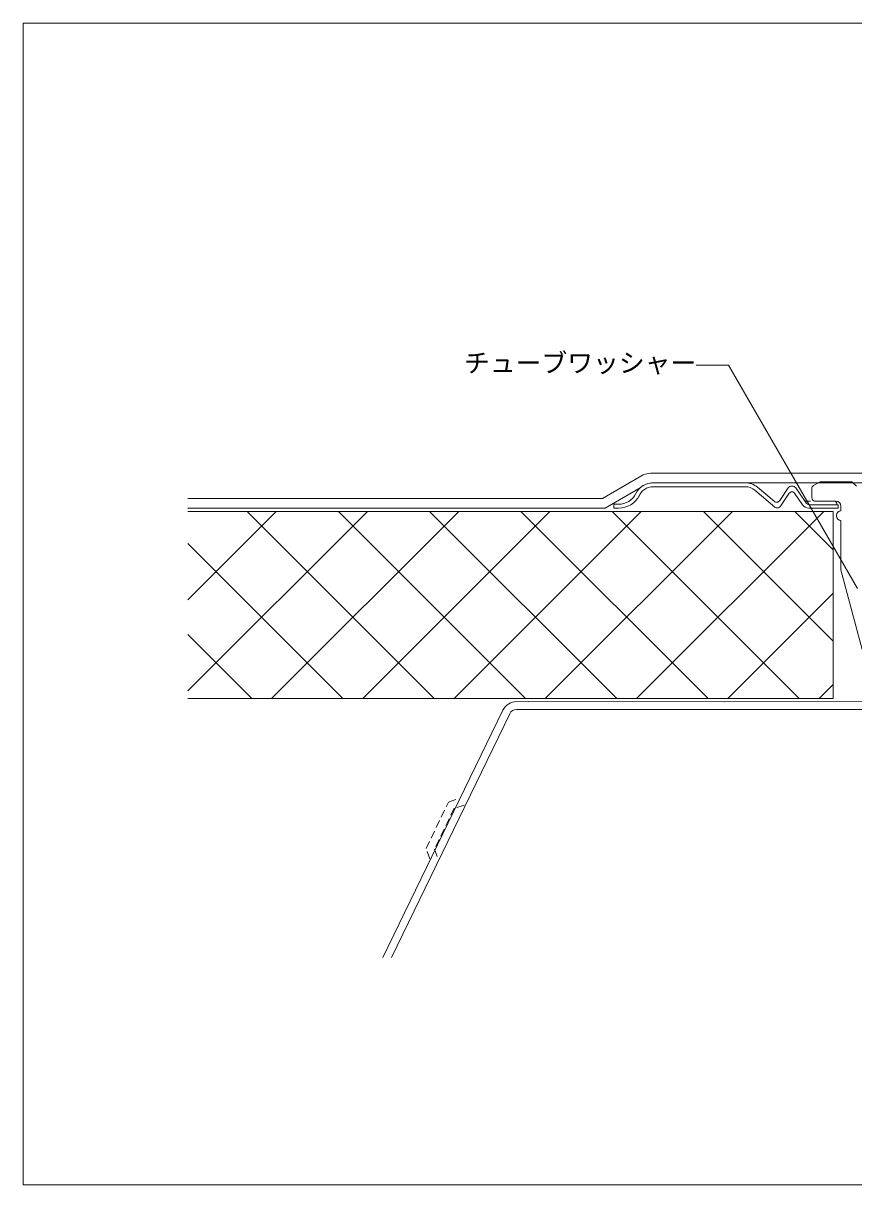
# Model space of a CAD drawing. Units: millimetres on the paper. Extents: x -135 to 135, y -94 to 92.
# Drawn here: x -135 to -6.3, y -88 to 92 of the extents above; entities that cross this region are included whole.
import ezdxf
from ezdxf.enums import TextEntityAlignment as Align

# ---------------------------------------------------------------- set-up
doc = ezdxf.new("R2010")
doc.units = ezdxf.units.MM
doc.linetypes.add('DASHED1', pattern=[1.8, 1.2, -0.6])
for name, color, linetype, lineweight in [('1-3_断熱材', 30, 'Continuous', 18), ('1-4_リベットルーフ', 3, 'Continuous', 9), ('1-5_ＦＬ鋼板・ディスク', 7, 'Continuous', 9), ('1-8_下地など', 7, 'Continuous', 9), ('1-C_アンカー類2', 8, 'Continuous', 18), ('E-E', 7, 'Continuous', 9), ('F-F', 7, 'Continuous', 9)]:
    doc.layers.add(name, color=color, linetype=linetype, lineweight=lineweight)
doc.styles.add('ＭＳ ゴシック', font='')
doc.styles.get('ＭＳ ゴシック').set_extended_font_data('MS Gothic')

msp = doc.modelspace()

# ---------------------------------------------------------------- linework, layer by layer
at = {"layer": '1-3_断熱材'}
for p, q in [((-109.5, 16.806), (-109.451, 16.855)), ((-109.5, 16.355), (-9.5, 16.355)), ((-109.5, -11.478), (-81.667, 16.355)), ((-109.5, 2.664), (-95.809, 16.355)), ((-100.313, 16.355), (-71.313, -12.645)), ((-96.525, -12.645), (-67.525, 16.355)), ((-86.171, 16.355), (-57.171, -12.645)), ((-82.383, -12.645), (-53.383, 16.355)), ((-72.029, 16.355), (-43.029, -12.645)), ((-68.241, -12.645), (-39.241, 16.355)), ((-57.887, 16.355), (-28.887, -12.645)), ((-54.099, -12.645), (-25.099, 16.355)), ((-43.744, 16.355), (-14.744, -12.645)), ((-39.957, -12.645), (-10.957, 16.355)), ((-29.602, 16.355), (-9.5, -3.748)), ((-15.46, 16.355), (-9.5, 10.394)), ((-9.5, 16.355), (-9.5, -12.645)), ((-109.5, 11.399), (-85.455, -12.645)), ((-25.814, -12.645), (-9.5, 3.669)), ((-109.5, -2.743), (-99.597, -12.645)), ((-11.672, -12.645), (-9.5, -10.473)), ((-109.5, -12.645), (-9.5, -12.645)), ((-56.688, -13.128), (-56.671, -13.145)), ((-54.599, -13.145), (-54.582, -13.129)), ((-42.542, -13.132), (-42.529, -13.145)), ((-40.457, -13.145), (-40.444, -13.133)), ((-28.395, -13.137), (-28.387, -13.145)), ((-26.314, -13.145), (-26.306, -13.137)), ((-14.249, -13.141), (-14.244, -13.145)), ((-12.172, -13.145), (-12.168, -13.142)), ((-9.5, -13.142), (-9.5, -13.145))]:
    msp.add_line(p, q, dxfattribs=at)
at = {"layer": '1-4_リベットルーフ'}
for p, q in [((-38.944, 21.993), (-45.246, 18.355)), ((-37.378, 22.275), (37.378, 22.275)), ((-39.378, 20.011), (-44.844, 16.855)), ((-37.378, 20.775), (37.378, 20.775)), ((-109.5, 18.355), (-45.246, 18.355)), ((-109.5, 16.855), (-44.844, 16.855))]:
    msp.add_line(p, q, dxfattribs=at)
for radius, end in [(4.5, 110.36262), (3, 131.81031)]:
    msp.add_arc((-37.378, 17.775), radius, 90, end, dxfattribs=at)
at = {"layer": '1-5_ＦＬ鋼板・ディスク'}
for p, q in [((-37.378, 20.775), (-23.122, 20.775)), ((-37.378, 20.175), (-23.122, 20.175)), ((-18.662, 17.91), (-21.239, 20.086)), ((-17.778, 18.032), (-16.456, 19.977)), ((-13.754, 17.705), (-15.298, 19.977)), ((-18.54, 17.021), (-21.635, 19.629)), ((-17.657, 17.143), (-16.291, 19.153)), ((-14.258, 17.38), (-15.464, 19.153)), ((-43.5, 17.455), (-43.5, 16.855)), ((-43.5, 17.369), (-43.415, 17.455)), ((-42.746, 17.455), (-43.5, 17.455)), ((-43.5, 16.855), (-42.746, 16.855)), ((-13.266, 16.855), (-8.7, 16.855)), ((-13.092, 17.355), (-8.7, 17.355)), ((-8.905, 17.455), (-8.905, 17.355)), ((-8.7, 17.355), (-8.7, 16.855))]:
    msp.add_line(p, q, dxfattribs=at)
at = {"layer": '1-5_ＦＬ鋼板・ディスク', "linetype": 'DASHED1'}
msp.add_line((-9.405, 17.955), (-13.923, 17.955), dxfattribs=at)
at = {"layer": '1-5_ＦＬ鋼板・ディスク'}
for centre, radius, start, end in [((-37.378, 17.775), 3, 90, 153.46998), ((-37.378, 17.775), 2.4, 90, 159.05302), ((-23.13, 17.855), 2.32, 49.88485, 90), ((-23.122, 17.855), 2.92, 49.8317, 90), ((-15.877, 19.584), 0.7, 34.20034, 145.79966), ((-42.746, 20.455), 3, 270, 333.46998), ((-42.746, 20.455), 3.6, 270, 333.46998), ((-18.275, 18.369), 0.6, 229.8317, 325.79966), ((-15.877, 18.872), 0.5, 34.20034, 145.79966), ((-18.153, 17.48), 0.6, 229.88485, 325.79966), ((-13.266, 18.055), 1.2, 214.20034, 270), ((-13.092, 18.155), 0.8, 214.20034, 270)]:
    msp.add_arc(centre, radius, start, end, dxfattribs=at)
at = {"layer": '1-5_ＦＬ鋼板・ディスク', "linetype": 'DASHED1'}
msp.add_arc((-9.405, 17.455), 0.5, 0, 90, dxfattribs=at)
at = {"layer": '1-8_下地など'}
for p, q in [((-58.557, -14.328), (8.962, -14.348)), ((8.883, -13.148), (-58.525, -13.128)), ((-60.665, -14.448), (-79.289, -52.768)), ((-77.958, -52.768), (-59.607, -14.998))]:
    msp.add_line(p, q, dxfattribs=at)
at = {"layer": '1-8_下地など', "linetype": 'DASHED1'}
for points in [[(-72.018, -37.498), (-72.558, -35.903), (-69.098, -28.688), (-67.52, -28.148)], [(-66.682, -29.163), (-68.225, -29.648), (-71.271, -35.973), (-70.739, -37.498)]]:
    msp.add_lwpolyline(points, dxfattribs=at)
at = {"layer": '1-8_下地など'}
for centre, radius, start, end in [((-58.493, -15.572), 2.447, 90.74424, 152.59672), ((-58.543, -15.505), 1.18, 90.71414, 154.44693)]:
    msp.add_arc(centre, radius, start, end, dxfattribs=at)
at = {"layer": '1-C_アンカー類2'}
for p, q in [((-12.808, 19.955), (-12.808, 18.455)), ((-11.639, 20.888), (-12.558, 20.357)), ((-6.607, 20.955), (-11.389, 20.955)), ((-6.607, 20.955), (-5.9, 20.247)), ((-12.308, 17.955), (-9.1, 17.955)), ((-8.3, 17.155), (-8.3, 16.455)), ((-9, 15.755), (-9, 15.655)), ((-8.3, 14.955), (-8.3, 7.27))]:
    msp.add_line(p, q, dxfattribs=at)
msp.add_lwpolyline([(5, -5.045), (-5, -5.045), (-8.3, 7.27)], dxfattribs=at)
for centre, radius, start, end in [((-12.308, 19.924), 0.5, 120, 180), ((-11.389, 20.455), 0.5, 90, 120), ((-12.308, 18.455), 0.5, 180, 270), ((-9.1, 17.155), 0.8, 0, 90), ((-8.3, 15.755), 0.7, 90, 180), ((-8.3, 15.655), 0.7, 180, 270)]:
    msp.add_arc(centre, radius, start, end, dxfattribs=at)
at = {"layer": 'E-E'}
for q in [(-30.707, 39.02), (-5.707, 4.379)]:
    msp.add_line((-25.707, 39.02), q, dxfattribs=at)
at = {"layer": 'F-F'}
msp.add_line((-135, 92), (-135, -88), dxfattribs=at)
msp.add_lwpolyline([(-135, 92), (135, 92), (135, -88), (-135, -88)], dxfattribs=at)

# ---------------------------------------------------------------- texts
at = {"layer": 'E-E', "style": 'ＭＳ ゴシック'}
msp.add_text('チューブワッシャー', height=2.933, dxfattribs=at).set_placement((-66.707, 37.02), align=Align.BOTTOM_LEFT)

doc.saveas('drawing.dxf')
